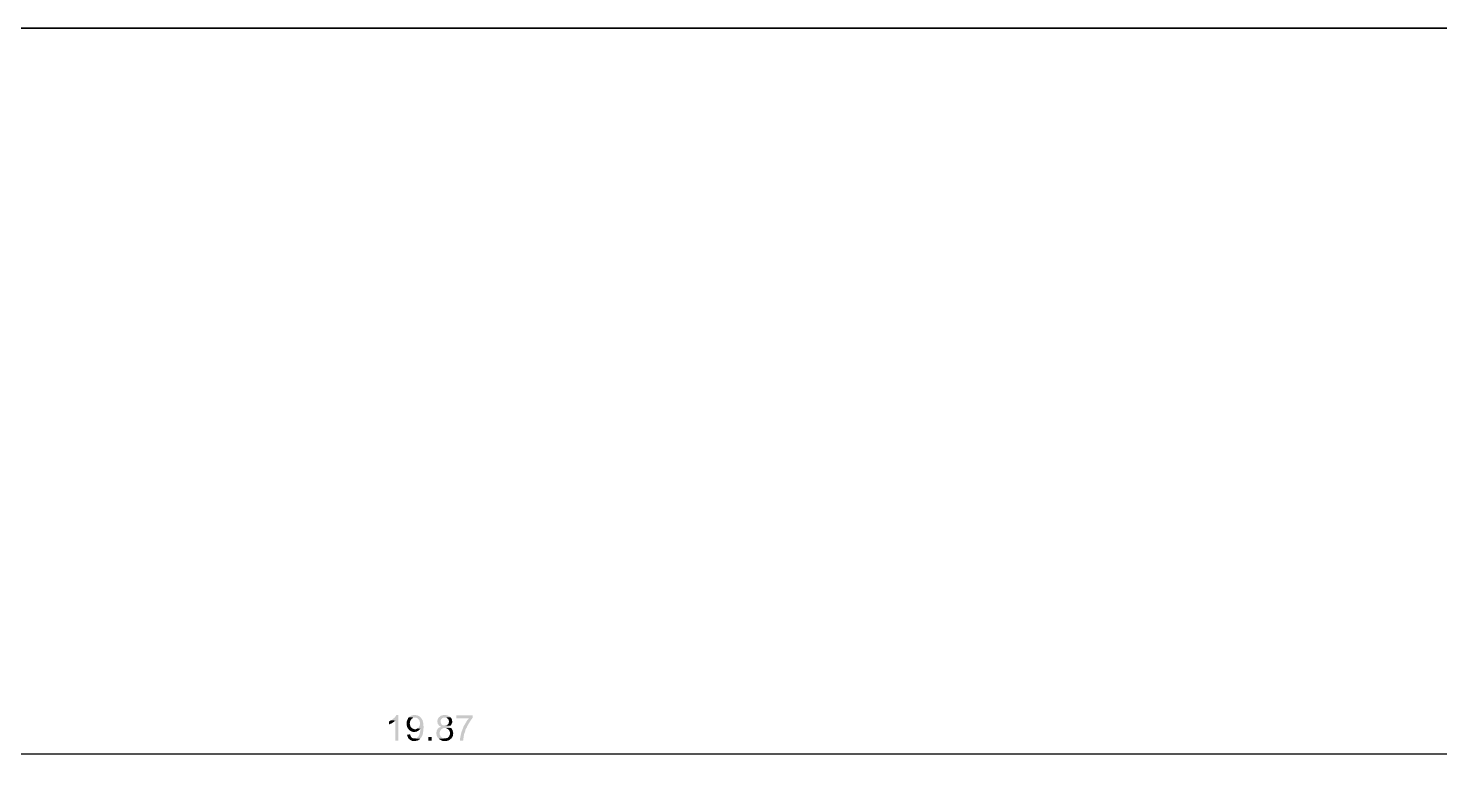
# Model space of a CAD drawing. Header units: millimetres. Extents: x 0.3 to 47.5, y 0.1 to 28.
# Drawn here: x 34.256 to 38.607, y 25.669 to 27.968 of the extents above; entities that cross this region are included whole.
import ezdxf

# ---------------------------------------------------------------- set-up
doc = ezdxf.new("R2010")
doc.units = ezdxf.units.MM
doc.layers.add('PDF _Geometria', color=7, linetype='Continuous')
doc.layers.add('PDF _Riempimenti solidi', color=7, linetype='Continuous')

msp = doc.modelspace()

# ---------------------------------------------------------------- hatches: boundary and pattern name
at = {"layer": 'PDF _Riempimenti solidi', "transparency": 33554559}
for points in [[(35.3975, 25.8532), (35.3917, 25.8532), (35.3908, 25.8524), (35.39, 25.8507), (35.3892, 25.8491), (35.3875, 25.8474), (35.3867, 25.8457), (35.385, 25.8441), (35.3825, 25.8424), (35.3817, 25.8416), (35.38, 25.8399), (35.3783, 25.8391), (35.3767, 25.8374), (35.375, 25.8366), (35.3883, 25.8357), (35.3883, 25.7741), (35.3975, 25.7741)], [(35.43, 25.8457), (35.4292, 25.8449), (35.4275, 25.8432), (35.4267, 25.8416), (35.4258, 25.8391), (35.4242, 25.8357), (35.4233, 25.8332), (35.4233, 25.8291), (35.4225, 25.8266), (35.4225, 25.8257), (35.4233, 25.8232), (35.4233, 25.8207), (35.4242, 25.8182), (35.4242, 25.8166), (35.425, 25.8149), (35.4258, 25.8124), (35.4275, 25.8107), (35.4283, 25.8091), (35.43, 25.8082), (35.4483, 25.8091), (35.4467, 25.8091), (35.445, 25.8099), (35.4425, 25.8107), (35.4408, 25.8116), (35.4392, 25.8124), (35.4358, 25.8157), (35.435, 25.8174), (35.4342, 25.8199), (35.4333, 25.8216), (35.4333, 25.8241), (35.4325, 25.8266), (35.4325, 25.8282), (35.4333, 25.8307), (35.4333, 25.8324), (35.4342, 25.8349), (35.435, 25.8366), (35.4367, 25.8382), (35.4375, 25.8399), (35.4392, 25.8416), (35.4408, 25.8424), (35.4425, 25.8441), (35.445, 25.8449), (35.4492, 25.8449)], [(35.4475, 25.8532), (35.445, 25.8532), (35.4425, 25.8524), (35.4408, 25.8524), (35.4383, 25.8516), (35.4333, 25.8491), (35.4317, 25.8474), (35.43, 25.8457), (35.4492, 25.8449), (35.4525, 25.8449), (35.4542, 25.8441), (35.4558, 25.8432), (35.4592, 25.8399), (35.46, 25.8391), (35.4617, 25.8374), (35.4633, 25.8341), (35.4633, 25.8316), (35.4642, 25.8291), (35.4642, 25.8257), (35.4633, 25.8232), (35.4633, 25.8216), (35.4625, 25.8191), (35.4617, 25.8174), (35.4608, 25.8157), (35.46, 25.8141), (35.4583, 25.8132), (35.4567, 25.8116), (35.465, 25.8107), (35.465, 25.8041), (35.4642, 25.8016), (35.4642, 25.7999), (35.4633, 25.7974), (35.4633, 25.7957), (35.4625, 25.7941), (35.4617, 25.7916), (35.4608, 25.7899), (35.46, 25.7882), (35.4592, 25.7874), (35.4575, 25.7857), (35.4567, 25.7841), (35.4542, 25.7824), (35.4533, 25.7816), (35.4508, 25.7816), (35.4492, 25.7807), (35.4467, 25.7807), (35.4642, 25.7799), (35.4675, 25.7832), (35.4683, 25.7849), (35.4692, 25.7866), (35.4708, 25.7891), (35.4717, 25.7907), (35.4717, 25.7932), (35.4725, 25.7949), (35.4733, 25.7966), (35.4733, 25.8007), (35.4742, 25.8024), (35.4742, 25.8099), (35.475, 25.8124), (35.475, 25.8182), (35.4742, 25.8216), (35.4742, 25.8282), (35.4733, 25.8299), (35.4733, 25.8324), (35.4717, 25.8357), (35.4717, 25.8374), (35.47, 25.8399), (35.4692, 25.8416), (35.4675, 25.8432), (35.4667, 25.8449), (35.465, 25.8466), (35.4633, 25.8474), (35.4617, 25.8491), (35.46, 25.8499), (35.4583, 25.8507), (35.4558, 25.8516), (35.4542, 25.8524), (35.4517, 25.8524), (35.45, 25.8532)], [(35.54, 25.8532), (35.5375, 25.8532), (35.535, 25.8524), (35.5325, 25.8524), (35.5308, 25.8516), (35.5292, 25.8507), (35.5267, 25.8499), (35.525, 25.8482), (35.5242, 25.8474), (35.5233, 25.8466), (35.5217, 25.8449), (35.52, 25.8432), (35.5192, 25.8416), (35.5183, 25.8391), (35.5183, 25.8374), (35.5175, 25.8349), (35.5175, 25.8307), (35.5183, 25.8291), (35.5183, 25.8266), (35.5192, 25.8249), (35.5208, 25.8232), (35.5217, 25.8216), (35.5233, 25.8199), (35.525, 25.8191), (35.5275, 25.8174), (35.5292, 25.8166), (35.5267, 25.8157), (35.525, 25.8149), (35.5225, 25.8141), (35.5208, 25.8124), (35.52, 25.8116), (35.5183, 25.8099), (35.5183, 25.8091), (35.5167, 25.8074), (35.5158, 25.8057), (35.515, 25.8032), (35.515, 25.8016), (35.5142, 25.7991), (35.5142, 25.7949), (35.515, 25.7924), (35.515, 25.7907), (35.5158, 25.7882), (35.5167, 25.7866), (35.5175, 25.7849), (35.5192, 25.7832), (35.52, 25.7816), (35.5217, 25.7799), (35.5408, 25.7807), (35.5383, 25.7807), (35.5358, 25.7816), (35.5342, 25.7816), (35.5325, 25.7832), (35.5308, 25.7841), (35.5292, 25.7849), (35.5275, 25.7866), (35.5267, 25.7891), (35.5258, 25.7907), (35.525, 25.7924), (35.5242, 25.7949), (35.5242, 25.7982), (35.525, 25.8007), (35.5258, 25.8024), (35.5267, 25.8049), (35.5275, 25.8066), (35.5292, 25.8082), (35.53, 25.8091), (35.5317, 25.8107), (35.5342, 25.8116), (35.5358, 25.8124), (35.5592, 25.8124), (35.5575, 25.8141), (35.5558, 25.8149), (35.5533, 25.8157), (35.5517, 25.8166), (35.5542, 25.8174), (35.5558, 25.8191), (35.5575, 25.8199), (35.5408, 25.8207), (35.5367, 25.8207), (35.5342, 25.8216), (35.5325, 25.8224), (35.5308, 25.8241), (35.53, 25.8249), (35.5292, 25.8266), (35.5283, 25.8291), (35.5275, 25.8307), (35.5275, 25.8366), (35.5283, 25.8382), (35.53, 25.8399), (35.5308, 25.8416), (35.5325, 25.8424), (35.5342, 25.8441), (35.5358, 25.8449), (35.54, 25.8449), (35.5583, 25.8457), (35.5567, 25.8474), (35.5558, 25.8474), (35.555, 25.8491), (35.5525, 25.8499), (35.5475, 25.8524), (35.545, 25.8524), (35.5425, 25.8532)], [(35.5583, 25.8457), (35.54, 25.8449), (35.5442, 25.8449), (35.5475, 25.8432), (35.5492, 25.8416), (35.5508, 25.8407), (35.5517, 25.8391), (35.5525, 25.8366), (35.5533, 25.8349), (35.5533, 25.8316), (35.5525, 25.8291), (35.5525, 25.8274), (35.5508, 25.8257), (35.55, 25.8241), (35.5483, 25.8232), (35.5467, 25.8216), (35.545, 25.8207), (35.5408, 25.8207), (35.5575, 25.8199), (35.5592, 25.8216), (35.56, 25.8232), (35.5608, 25.8241), (35.5617, 25.8257), (35.5625, 25.8282), (35.5633, 25.8299), (35.5633, 25.8341), (35.5625, 25.8357), (35.5625, 25.8382), (35.5617, 25.8399), (35.5608, 25.8424), (35.56, 25.8441)], [(35.6267, 25.8516), (35.5758, 25.8516), (35.5758, 25.8424), (35.615, 25.8424), (35.6142, 25.8424), (35.6133, 25.8407), (35.61, 25.8374), (35.6092, 25.8357), (35.6075, 25.8341), (35.6067, 25.8316), (35.6058, 25.8299), (35.6042, 25.8282), (35.6033, 25.8257), (35.6017, 25.8241), (35.6008, 25.8216), (35.6, 25.8207), (35.5992, 25.8191), (35.5983, 25.8174), (35.5975, 25.8149), (35.5967, 25.8132), (35.5958, 25.8107), (35.595, 25.8091), (35.5942, 25.8066), (35.5933, 25.8049), (35.5925, 25.8024), (35.5917, 25.8007), (35.5917, 25.7982), (35.5908, 25.7966), (35.5908, 25.7957), (35.59, 25.7932), (35.5892, 25.7907), (35.5892, 25.7882), (35.5883, 25.7857), (35.5883, 25.7841), (35.5875, 25.7816), (35.5875, 25.7757), (35.5867, 25.7741), (35.5967, 25.7741), (35.5975, 25.7766), (35.5975, 25.7807), (35.5983, 25.7832), (35.5983, 25.7874), (35.5992, 25.7899), (35.6, 25.7916), (35.6, 25.7941), (35.6008, 25.7957), (35.6008, 25.7966), (35.6017, 25.7991), (35.6025, 25.8007), (35.6033, 25.8032), (35.6033, 25.8049), (35.6042, 25.8074), (35.605, 25.8091), (35.6058, 25.8107), (35.6075, 25.8132), (35.6083, 25.8149), (35.6092, 25.8174), (35.61, 25.8191), (35.6108, 25.8207), (35.6125, 25.8232), (35.6133, 25.8249), (35.6142, 25.8266), (35.6158, 25.8291), (35.6167, 25.8307), (35.6183, 25.8332), (35.6192, 25.8349), (35.6208, 25.8366), (35.6217, 25.8382), (35.6233, 25.8399), (35.6242, 25.8416), (35.6258, 25.8432), (35.6267, 25.8441)], [(35.375, 25.8366), (35.3725, 25.8357), (35.3708, 25.8341), (35.3683, 25.8332), (35.3683, 25.8241), (35.3692, 25.8241), (35.3708, 25.8249), (35.3725, 25.8257), (35.375, 25.8266), (35.3767, 25.8274), (35.3817, 25.8307), (35.3833, 25.8316), (35.385, 25.8332), (35.3867, 25.8341), (35.3883, 25.8357)], [(35.4567, 25.8116), (35.455, 25.8107), (35.4533, 25.8099), (35.4508, 25.8091), (35.4483, 25.8091), (35.43, 25.8082), (35.4308, 25.8066), (35.4325, 25.8057), (35.4342, 25.8041), (35.4358, 25.8032), (35.4375, 25.8024), (35.44, 25.8016), (35.4417, 25.8007), (35.4492, 25.8007), (35.4508, 25.8016), (35.4533, 25.8016), (35.455, 25.8024), (35.4575, 25.8041), (35.4592, 25.8049), (35.4608, 25.8066), (35.4625, 25.8074), (35.4642, 25.8091), (35.465, 25.8107)], [(35.5592, 25.8124), (35.54, 25.8124), (35.5442, 25.8124), (35.5467, 25.8116), (35.5483, 25.8107), (35.55, 25.8091), (35.5517, 25.8082), (35.5533, 25.8066), (35.5542, 25.8049), (35.555, 25.8032), (35.5558, 25.8007), (35.5567, 25.7991), (35.5567, 25.7949), (35.5558, 25.7924), (35.555, 25.7907), (35.5542, 25.7882), (35.5533, 25.7866), (35.5517, 25.7849), (35.5508, 25.7841), (35.5492, 25.7824), (35.5467, 25.7816), (35.545, 25.7816), (35.5425, 25.7807), (35.5408, 25.7807), (35.5217, 25.7799), (35.5225, 25.7791), (35.5242, 25.7774), (35.5258, 25.7766), (35.5292, 25.7749), (35.5317, 25.7741), (35.5333, 25.7732), (35.5358, 25.7732), (35.5383, 25.7724), (35.5417, 25.7724), (35.5442, 25.7732), (35.5467, 25.7732), (35.5483, 25.7741), (35.5508, 25.7741), (35.5525, 25.7749), (35.5542, 25.7757), (35.5558, 25.7774), (35.5575, 25.7782), (35.5592, 25.7799), (35.5608, 25.7807), (35.5617, 25.7824), (35.5633, 25.7841), (35.5642, 25.7866), (35.565, 25.7882), (35.5658, 25.7899), (35.5658, 25.7941), (35.5667, 25.7966), (35.5658, 25.7991), (35.5658, 25.8016), (35.565, 25.8032), (35.565, 25.8057), (35.5633, 25.8074), (35.5625, 25.8091), (35.5625, 25.8099), (35.5608, 25.8116)], [(35.4333, 25.7932), (35.4242, 25.7924), (35.4242, 25.7907), (35.425, 25.7882), (35.4258, 25.7866), (35.4267, 25.7841), (35.4275, 25.7824), (35.4283, 25.7807), (35.43, 25.7791), (35.4317, 25.7782), (35.4342, 25.7757), (35.4358, 25.7749), (35.4375, 25.7741), (35.44, 25.7732), (35.4417, 25.7732), (35.4442, 25.7724), (35.4475, 25.7724), (35.45, 25.7732), (35.4517, 25.7732), (35.4542, 25.7741), (35.4558, 25.7741), (35.4583, 25.7749), (35.46, 25.7766), (35.4633, 25.7782), (35.4642, 25.7799), (35.4467, 25.7807), (35.4433, 25.7807), (35.44, 25.7824), (35.4383, 25.7832), (35.4367, 25.7849), (35.4358, 25.7866), (35.435, 25.7882), (35.4342, 25.7907)]]:
    msp.add_hatch(color=256, dxfattribs=at).paths.add_polyline_path(points)

# ---------------------------------------------------------------- linework, layer by layer
at = {"layer": 'PDF _Geometria', "lineweight": 25}
for points in [[(0.2517, 27.9682), (0.2517, 14.4324), (47.4858, 14.4324), (47.4858, 27.9682)], [(0.2517, 27.9682), (47.4858, 27.9682), (47.485, 0.1366), (0.2517, 0.1157)]]:
    msp.add_lwpolyline(points, close=True, dxfattribs=at)
msp.add_lwpolyline([(18.5275, 25.7332), (18.5933, 25.7332), (18.7258, 25.7332), (19.7233, 25.7332), (19.8558, 25.7332), (29.5667, 25.7332), (29.6983, 25.7332), (31.5858, 25.7332), (31.7183, 25.7332), (39.4092, 25.7332), (39.5417, 25.7332), (41.4283, 25.7332), (41.4283, 25.9582)], dxfattribs=at)
at = {"layer": 'PDF _Riempimenti solidi', "lineweight": 25, "transparency": 33554559}
msp.add_solid([(35.5, 25.7741), (35.5, 25.7849), (35.4892, 25.7741), (35.4892, 25.7849)], dxfattribs=at)

doc.saveas('drawing.dxf')
